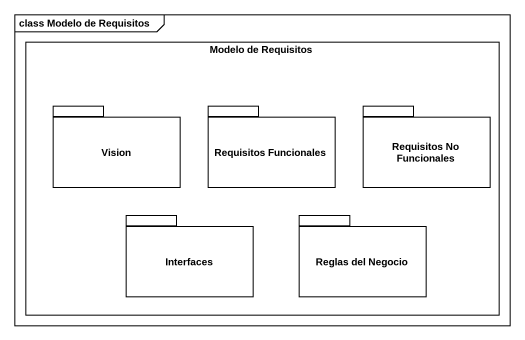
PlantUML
@startuml
mainframe class Modelo de Requisitos
rectangle "Modelo de Requisitos" as Modelo_de_Requisitos {
  package Vision {
  }
  package "Requisitos Funcionales" as Requisitos_Funcionales {
  }
  package "Requisitos No Funcionales" as Requisitos_No_Funcionales {
  }
  package Interfaces {
  }
  package "Reglas del Negocio" as Reglas_del_Negocio {
  }
}
@enduml
